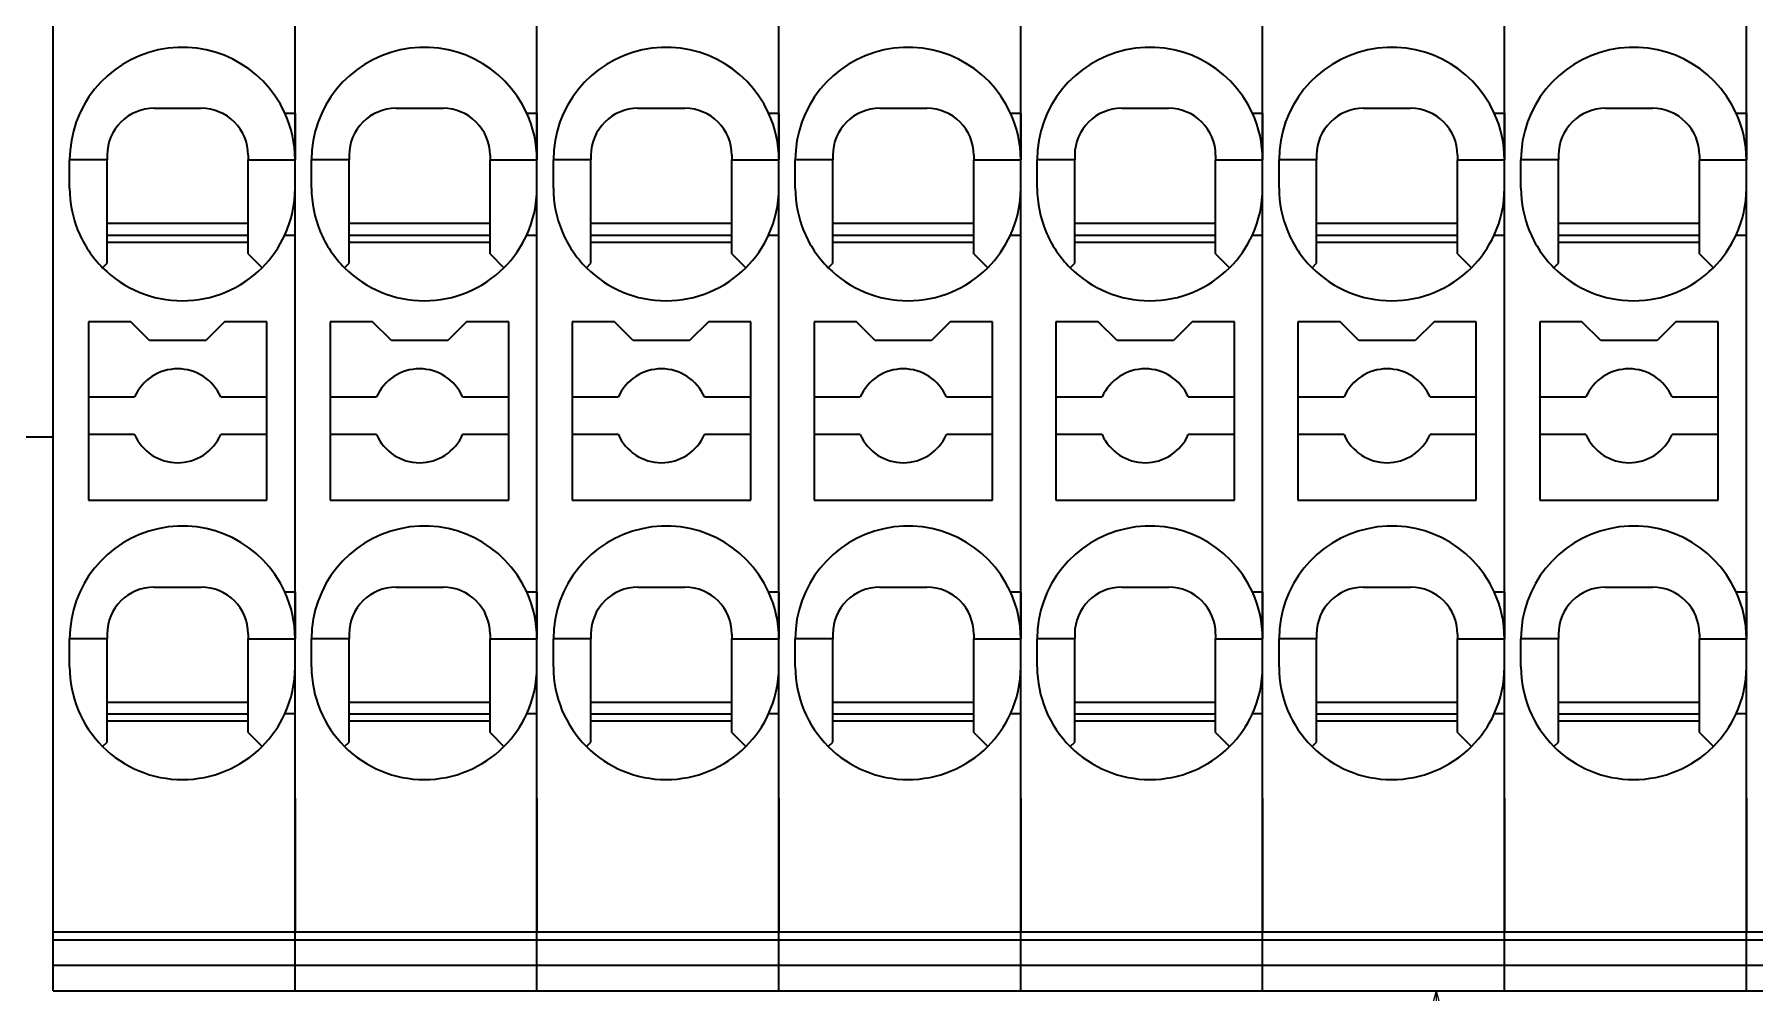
# Model space of a CAD drawing. Header units: millimetres. Extents: x 7 to 587, y 2 to 418.
# Drawn here: x 324.65 to 361.28, y 204.16 to 224.57 of the extents above; entities that cross this region are included whole.
import ezdxf

# ---------------------------------------------------------------- set-up
doc = ezdxf.new("R2010")
doc.units = ezdxf.units.MM
doc.layers.add('GR1_01', color=7, linetype='Continuous')
doc.layers.add('GR1_15', color=7, linetype='Continuous')

# ---------------------------------------------------------------- blocks, each defined once
blk = doc.blocks.new('BLKF088')
at = {"layer": 'GR1_01', "color": 3, "linetype": 'Continuous', "lineweight": 35}
for p, q in [((325.05, 216), (325.05, 264.6)), ((322.85, 216), (325.05, 216))]:
    blk.add_line(p, q, dxfattribs=at)
blk = doc.blocks.new('BLKF144')
at = {"layer": 'GR1_01', "color": 3, "linetype": 'Continuous', "lineweight": 35}
for p, q in [((361.1, 205.456), (361.1, 230.582)), ((361.1, 205.287), (361.1, 205.456)), ((361.1, 205.456), (366.25, 205.456)), ((361.1, 205.287), (366.25, 205.287)), ((361.1, 204.748), (361.1, 205.287)), ((361.1, 204.2), (361.1, 204.748)), ((361.1, 204.748), (366.25, 204.748)), ((361.1, 204.2), (366.25, 204.2))]:
    blk.add_line(p, q, dxfattribs=at)
blk = doc.blocks.new('BLKF145')
at = {"layer": 'GR1_01', "color": 3, "linetype": 'Continuous', "lineweight": 35}
for p, q in [((355.95, 205.456), (355.95, 230.582)), ((361.1, 222.9), (361.1, 230.582)), ((360.882, 222.9), (361.1, 222.9)), ((361.1, 222.9), (361.1, 221.9)), ((357.1, 222), (357.1, 221.9)), ((360.1, 222), (360.1, 221.9)), ((356.3, 221.3), (356.3, 221.9)), ((357.1, 221.9), (356.3, 221.9)), ((357.1, 220.55), (357.1, 221.9)), ((360.1, 221.9), (361.1, 221.9)), ((360.1, 220.55), (360.1, 221.9)), ((361.1, 221.3), (361.1, 221.9)), ((361.1, 220.3), (361.1, 221.3)), ((357.1, 220.55), (360.1, 220.55)), ((357.1, 220.3), (357.1, 220.55)), ((360.1, 220.3), (360.1, 220.55)), ((357.1, 220.3), (360.1, 220.3)), ((357.1, 220.15), (357.1, 220.3)), ((357.1, 219.7), (357.1, 220.15)), ((357.1, 220.15), (360.1, 220.15)), ((360.1, 220.15), (360.1, 220.3)), ((360.1, 219.9), (360.1, 220.15)), ((360.882, 220.3), (361.1, 220.3)), ((361.1, 212.7), (361.1, 220.3)), ((360.1, 219.9), (360.397, 219.603)), ((357.003, 219.603), (357.1, 219.7)), ((357.6, 218.45), (356.7, 218.45)), ((356.7, 218.45), (356.7, 216.85)), ((358, 218.05), (357.6, 218.45)), ((359.6, 218.45), (359.2, 218.05)), ((360.5, 218.45), (359.6, 218.45)), ((360.5, 216.85), (360.5, 218.45)), ((359.2, 218.05), (358, 218.05)), ((356.7, 216.85), (356.7, 216.05)), ((356.7, 216.85), (357.683, 216.85)), ((359.517, 216.85), (360.5, 216.85)), ((360.5, 216.05), (360.5, 216.85)), ((356.7, 216.05), (356.7, 214.65)), ((357.683, 216.05), (356.7, 216.05)), ((360.5, 216.05), (359.517, 216.05)), ((360.5, 214.65), (360.5, 216.05)), ((356.7, 214.65), (360.5, 214.65)), ((360.882, 212.7), (361.1, 212.7)), ((361.1, 212.7), (361.1, 211.7)), ((357.1, 211.7), (356.3, 211.7)), ((356.3, 211.1), (356.3, 211.7)), ((357.1, 211.8), (357.1, 211.7)), ((357.1, 210.35), (357.1, 211.7)), ((360.1, 211.8), (360.1, 211.7)), ((360.1, 211.7), (361.1, 211.7)), ((360.1, 210.35), (360.1, 211.7)), ((361.1, 211.1), (361.1, 211.7)), ((361.1, 210.1), (361.1, 211.1)), ((357.1, 210.1), (357.1, 210.35)), ((357.1, 210.35), (360.1, 210.35)), ((360.1, 210.1), (360.1, 210.35)), ((357.1, 210.1), (360.1, 210.1)), ((357.1, 209.95), (357.1, 210.1)), ((357.1, 209.95), (360.1, 209.95)), ((357.1, 209.5), (357.1, 209.95)), ((360.1, 209.95), (360.1, 210.1)), ((360.1, 209.7), (360.1, 209.95)), ((361.1, 210.1), (360.882, 210.1)), ((361.1, 208.3), (361.1, 210.1)), ((357.003, 209.403), (357.1, 209.5)), ((360.1, 209.7), (360.397, 209.403)), ((361.1, 208.3), (361.1, 205.456)), ((355.95, 205.287), (355.95, 205.456)), ((355.95, 205.456), (361.1, 205.456)), ((355.95, 205.287), (361.1, 205.287)), ((355.95, 204.748), (355.95, 205.287)), ((361.1, 205.287), (361.1, 205.456)), ((361.1, 204.748), (361.1, 205.287)), ((355.95, 204.2), (355.95, 204.748)), ((355.95, 204.748), (361.1, 204.748)), ((361.1, 204.2), (361.1, 204.748)), ((355.95, 204.2), (361.1, 204.2))]:
    blk.add_line(p, q, dxfattribs=at)
for centre, radius, start, end in [((358.7, 221.9), 2.4, 24.6243, 180), ((358.1, 222), 1, 90, 180), ((359.1, 222), 1, 0, 90), ((358.7, 221.9), 2.4, 0, 24.6243), ((358.7, 221.3), 2.4, 180, 202.5819), ((358.7, 221.3), 2.4, 335.3757, 0), ((358.7, 221.3), 2.4, 202.5819, 225), ((358.7, 221.3), 2.4, 315, 335.3757), ((358.7, 221.3), 2.4, 225, 315), ((358.6, 216.45), 1, 23.5782, 156.4218), ((358.6, 216.45), 1, 203.5782, 336.4218), ((358.7, 211.7), 2.4, 24.6243, 180), ((358.1, 211.8), 1, 90, 180), ((359.1, 211.8), 1, 0, 90), ((358.7, 211.7), 2.4, 0, 24.6243), ((358.7, 211.1), 2.4, 180, 225), ((358.7, 211.1), 2.4, 335.3757, 0), ((358.7, 211.1), 2.4, 315, 335.3757), ((358.7, 211.1), 2.4, 225, 315)]:
    blk.add_arc(centre, radius, start, end, dxfattribs=at)
for points, knots in [([(358.1, 223), (358.14, 223), (358.215, 223), (358.33, 223), (358.449, 223), (358.579, 223), (358.713, 223), (358.847, 223), (358.976, 223), (359.059, 223), (359.1, 223)], [0, 0, 0, 0, 0.120263, 0.223255, 0.346586, 0.477449, 0.613456, 0.74891, 0.878338, 1, 1, 1, 1]), ([(358.1, 212.8), (358.142, 212.8), (358.217, 212.8), (358.332, 212.8), (358.449, 212.8), (358.579, 212.8), (358.713, 212.8), (358.847, 212.8), (358.976, 212.8), (359.059, 212.8), (359.1, 212.8)], [0, 0, 0, 0, 0.127458, 0.223255, 0.346586, 0.477449, 0.613456, 0.74891, 0.878338, 1, 1, 1, 1])]:
    blk.add_open_spline(points, degree=3, knots=knots, dxfattribs=at)
blk = doc.blocks.new('BLKF146')
at = {"layer": 'GR1_01', "color": 3, "linetype": 'Continuous', "lineweight": 35}
for p, q in [((350.8, 205.456), (350.8, 230.582)), ((355.95, 222.9), (355.95, 230.582)), ((355.732, 222.9), (355.95, 222.9)), ((355.95, 222.9), (355.95, 221.9)), ((351.95, 222), (351.95, 221.9)), ((354.95, 222), (354.95, 221.9)), ((351.15, 221.3), (351.15, 221.9)), ((351.95, 221.9), (351.15, 221.9)), ((351.95, 220.55), (351.95, 221.9)), ((354.95, 221.9), (355.95, 221.9)), ((354.95, 220.55), (354.95, 221.9)), ((355.95, 221.3), (355.95, 221.9)), ((355.95, 220.3), (355.95, 221.3)), ((351.95, 220.55), (354.95, 220.55)), ((351.95, 220.3), (351.95, 220.55)), ((354.95, 220.3), (354.95, 220.55)), ((351.95, 220.3), (354.95, 220.3)), ((351.95, 220.15), (351.95, 220.3)), ((351.95, 219.7), (351.95, 220.15)), ((351.95, 220.15), (354.95, 220.15)), ((354.95, 220.15), (354.95, 220.3)), ((354.95, 219.9), (354.95, 220.15)), ((355.732, 220.3), (355.95, 220.3)), ((355.95, 212.7), (355.95, 220.3)), ((354.95, 219.9), (355.247, 219.603)), ((351.853, 219.603), (351.95, 219.7)), ((352.45, 218.45), (351.55, 218.45)), ((351.55, 218.45), (351.55, 216.85)), ((352.85, 218.05), (352.45, 218.45)), ((354.45, 218.45), (354.05, 218.05)), ((355.35, 218.45), (354.45, 218.45)), ((355.35, 216.85), (355.35, 218.45)), ((354.05, 218.05), (352.85, 218.05)), ((351.55, 216.85), (351.55, 216.05)), ((351.55, 216.85), (352.533, 216.85)), ((354.367, 216.85), (355.35, 216.85)), ((355.35, 216.05), (355.35, 216.85)), ((351.55, 216.05), (351.55, 214.65)), ((352.533, 216.05), (351.55, 216.05)), ((355.35, 216.05), (354.367, 216.05)), ((355.35, 214.65), (355.35, 216.05)), ((351.55, 214.65), (355.35, 214.65)), ((355.732, 212.7), (355.95, 212.7)), ((355.95, 212.7), (355.95, 211.7)), ((351.95, 211.7), (351.15, 211.7)), ((351.15, 211.1), (351.15, 211.7)), ((351.95, 211.8), (351.95, 211.7)), ((351.95, 210.35), (351.95, 211.7)), ((354.95, 211.8), (354.95, 211.7)), ((354.95, 211.7), (355.95, 211.7)), ((354.95, 210.35), (354.95, 211.7)), ((355.95, 211.1), (355.95, 211.7)), ((355.95, 210.1), (355.95, 211.1)), ((351.95, 210.1), (351.95, 210.35)), ((351.95, 210.35), (354.95, 210.35)), ((354.95, 210.1), (354.95, 210.35)), ((351.95, 210.1), (354.95, 210.1)), ((351.95, 209.95), (351.95, 210.1)), ((351.95, 209.95), (354.95, 209.95)), ((351.95, 209.5), (351.95, 209.95)), ((354.95, 209.95), (354.95, 210.1)), ((354.95, 209.7), (354.95, 209.95)), ((355.95, 210.1), (355.732, 210.1)), ((355.95, 208.3), (355.95, 210.1)), ((351.853, 209.403), (351.95, 209.5)), ((354.95, 209.7), (355.247, 209.403)), ((355.95, 208.3), (355.95, 205.456)), ((350.8, 205.287), (350.8, 205.456)), ((350.8, 205.456), (355.95, 205.456)), ((350.8, 205.287), (355.95, 205.287)), ((350.8, 204.748), (350.8, 205.287)), ((355.95, 205.287), (355.95, 205.456)), ((355.95, 204.748), (355.95, 205.287)), ((350.8, 204.2), (350.8, 204.748)), ((350.8, 204.748), (355.95, 204.748)), ((355.95, 204.2), (355.95, 204.748)), ((350.8, 204.2), (355.95, 204.2))]:
    blk.add_line(p, q, dxfattribs=at)
for centre, radius, start, end in [((353.55, 221.9), 2.4, 24.6243, 180), ((352.95, 222), 1, 90, 180), ((353.95, 222), 1, 0, 90), ((353.55, 221.9), 2.4, 0, 24.6243), ((353.55, 221.3), 2.4, 180, 202.5819), ((353.55, 221.3), 2.4, 335.3757, 0), ((353.55, 221.3), 2.4, 202.5819, 225), ((353.55, 221.3), 2.4, 315, 335.3757), ((353.55, 221.3), 2.4, 225, 315), ((353.45, 216.45), 1, 23.5782, 156.4218), ((353.45, 216.45), 1, 203.5782, 336.4218), ((353.55, 211.7), 2.4, 24.6243, 180), ((352.95, 211.8), 1, 90, 180), ((353.95, 211.8), 1, 0, 90), ((353.55, 211.7), 2.4, 0, 24.6243), ((353.55, 211.1), 2.4, 180, 225), ((353.55, 211.1), 2.4, 335.3757, 0), ((353.55, 211.1), 2.4, 315, 335.3757), ((353.55, 211.1), 2.4, 225, 315)]:
    blk.add_arc(centre, radius, start, end, dxfattribs=at)
for points, knots in [([(352.95, 223), (352.99, 223), (353.065, 223), (353.18, 223), (353.299, 223), (353.429, 223), (353.563, 223), (353.697, 223), (353.826, 223), (353.909, 223), (353.95, 223)], [0, 0, 0, 0, 0.120263, 0.223255, 0.346586, 0.477449, 0.613456, 0.74891, 0.878338, 1, 1, 1, 1]), ([(352.95, 212.8), (352.992, 212.8), (353.067, 212.8), (353.182, 212.8), (353.299, 212.8), (353.429, 212.8), (353.563, 212.8), (353.697, 212.8), (353.826, 212.8), (353.909, 212.8), (353.95, 212.8)], [0, 0, 0, 0, 0.127458, 0.223255, 0.346586, 0.477449, 0.613456, 0.74891, 0.878338, 1, 1, 1, 1])]:
    blk.add_open_spline(points, degree=3, knots=knots, dxfattribs=at)
blk = doc.blocks.new('BLKF147')
at = {"layer": 'GR1_01', "color": 3, "linetype": 'Continuous', "lineweight": 35}
for p, q in [((345.65, 205.456), (345.65, 230.582)), ((350.8, 222.9), (350.8, 230.582)), ((350.582, 222.9), (350.8, 222.9)), ((350.8, 222.9), (350.8, 221.9)), ((346.8, 222), (346.8, 221.9)), ((349.8, 222), (349.8, 221.9)), ((346, 221.3), (346, 221.9)), ((346.8, 221.9), (346, 221.9)), ((346.8, 220.55), (346.8, 221.9)), ((349.8, 221.9), (350.8, 221.9)), ((349.8, 220.55), (349.8, 221.9)), ((350.8, 221.3), (350.8, 221.9)), ((350.8, 220.3), (350.8, 221.3)), ((346.8, 220.55), (349.8, 220.55)), ((346.8, 220.3), (346.8, 220.55)), ((349.8, 220.3), (349.8, 220.55)), ((346.8, 220.3), (349.8, 220.3)), ((346.8, 220.15), (346.8, 220.3)), ((346.8, 219.7), (346.8, 220.15)), ((346.8, 220.15), (349.8, 220.15)), ((349.8, 220.15), (349.8, 220.3)), ((349.8, 219.9), (349.8, 220.15)), ((350.582, 220.3), (350.8, 220.3)), ((350.8, 212.7), (350.8, 220.3)), ((349.8, 219.9), (350.097, 219.603)), ((346.703, 219.603), (346.8, 219.7)), ((347.3, 218.45), (346.4, 218.45)), ((346.4, 218.45), (346.4, 216.85)), ((347.7, 218.05), (347.3, 218.45)), ((349.3, 218.45), (348.9, 218.05)), ((350.2, 218.45), (349.3, 218.45)), ((350.2, 216.85), (350.2, 218.45)), ((348.9, 218.05), (347.7, 218.05)), ((346.4, 216.85), (346.4, 216.05)), ((346.4, 216.85), (347.383, 216.85)), ((349.217, 216.85), (350.2, 216.85)), ((350.2, 216.05), (350.2, 216.85)), ((346.4, 216.05), (346.4, 214.65)), ((347.383, 216.05), (346.4, 216.05)), ((350.2, 216.05), (349.217, 216.05)), ((350.2, 214.65), (350.2, 216.05)), ((346.4, 214.65), (350.2, 214.65)), ((350.582, 212.7), (350.8, 212.7)), ((350.8, 212.7), (350.8, 211.7)), ((346.8, 211.7), (346, 211.7)), ((346, 211.1), (346, 211.7)), ((346.8, 211.8), (346.8, 211.7)), ((346.8, 210.35), (346.8, 211.7)), ((349.8, 211.8), (349.8, 211.7)), ((349.8, 211.7), (350.8, 211.7)), ((349.8, 210.35), (349.8, 211.7)), ((350.8, 211.1), (350.8, 211.7)), ((350.8, 210.1), (350.8, 211.1)), ((346.8, 210.1), (346.8, 210.35)), ((346.8, 210.35), (349.8, 210.35)), ((349.8, 210.1), (349.8, 210.35)), ((346.8, 210.1), (349.8, 210.1)), ((346.8, 209.95), (346.8, 210.1)), ((346.8, 209.95), (349.8, 209.95)), ((346.8, 209.5), (346.8, 209.95)), ((349.8, 209.95), (349.8, 210.1)), ((349.8, 209.7), (349.8, 209.95)), ((350.8, 210.1), (350.582, 210.1)), ((350.8, 208.3), (350.8, 210.1)), ((346.703, 209.403), (346.8, 209.5)), ((349.8, 209.7), (350.097, 209.403)), ((350.8, 208.3), (350.8, 205.456)), ((345.65, 205.287), (345.65, 205.456)), ((345.65, 205.456), (350.8, 205.456)), ((345.65, 205.287), (350.8, 205.287)), ((345.65, 204.748), (345.65, 205.287)), ((350.8, 205.287), (350.8, 205.456)), ((350.8, 204.748), (350.8, 205.287)), ((345.65, 204.2), (345.65, 204.748)), ((345.65, 204.748), (350.8, 204.748)), ((350.8, 204.2), (350.8, 204.748)), ((345.65, 204.2), (350.8, 204.2))]:
    blk.add_line(p, q, dxfattribs=at)
for centre, radius, start, end in [((348.4, 221.9), 2.4, 24.6243, 180), ((347.8, 222), 1, 90, 180), ((348.8, 222), 1, 0, 90), ((348.4, 221.9), 2.4, 0, 24.6243), ((348.4, 221.3), 2.4, 180, 202.5819), ((348.4, 221.3), 2.4, 335.3757, 0), ((348.4, 221.3), 2.4, 202.5819, 225), ((348.4, 221.3), 2.4, 315, 335.3757), ((348.4, 221.3), 2.4, 225, 315), ((348.3, 216.45), 1, 23.5782, 156.4218), ((348.3, 216.45), 1, 203.5782, 336.4218), ((348.4, 211.7), 2.4, 24.6243, 180), ((347.8, 211.8), 1, 90, 180), ((348.8, 211.8), 1, 0, 90), ((348.4, 211.7), 2.4, 0, 24.6243), ((348.4, 211.1), 2.4, 180, 225), ((348.4, 211.1), 2.4, 335.3757, 0), ((348.4, 211.1), 2.4, 315, 335.3757), ((348.4, 211.1), 2.4, 225, 315)]:
    blk.add_arc(centre, radius, start, end, dxfattribs=at)
for points, knots in [([(347.8, 223), (347.84, 223), (347.915, 223), (348.03, 223), (348.149, 223), (348.279, 223), (348.413, 223), (348.547, 223), (348.676, 223), (348.759, 223), (348.8, 223)], [0, 0, 0, 0, 0.120263, 0.223255, 0.346586, 0.477449, 0.613456, 0.74891, 0.878338, 1, 1, 1, 1]), ([(347.8, 212.8), (347.842, 212.8), (347.917, 212.8), (348.032, 212.8), (348.149, 212.8), (348.279, 212.8), (348.413, 212.8), (348.547, 212.8), (348.676, 212.8), (348.759, 212.8), (348.8, 212.8)], [0, 0, 0, 0, 0.127458, 0.223255, 0.346586, 0.477449, 0.613456, 0.74891, 0.878338, 1, 1, 1, 1])]:
    blk.add_open_spline(points, degree=3, knots=knots, dxfattribs=at)
blk = doc.blocks.new('BLKF148')
at = {"layer": 'GR1_01', "color": 3, "linetype": 'Continuous', "lineweight": 35}
for p, q in [((340.5, 205.456), (340.5, 230.582)), ((345.65, 222.9), (345.65, 230.582)), ((345.432, 222.9), (345.65, 222.9)), ((345.65, 222.9), (345.65, 221.9)), ((341.65, 222), (341.65, 221.9)), ((344.65, 222), (344.65, 221.9)), ((340.85, 221.3), (340.85, 221.9)), ((341.65, 221.9), (340.85, 221.9)), ((341.65, 220.55), (341.65, 221.9)), ((344.65, 221.9), (345.65, 221.9)), ((344.65, 220.55), (344.65, 221.9)), ((345.65, 221.3), (345.65, 221.9)), ((345.65, 220.3), (345.65, 221.3)), ((341.65, 220.55), (344.65, 220.55)), ((341.65, 220.3), (341.65, 220.55)), ((344.65, 220.3), (344.65, 220.55)), ((341.65, 220.3), (344.65, 220.3)), ((341.65, 220.15), (341.65, 220.3)), ((341.65, 219.7), (341.65, 220.15)), ((341.65, 220.15), (344.65, 220.15)), ((344.65, 220.15), (344.65, 220.3)), ((344.65, 219.9), (344.65, 220.15)), ((345.432, 220.3), (345.65, 220.3)), ((345.65, 212.7), (345.65, 220.3)), ((344.65, 219.9), (344.947, 219.603)), ((341.553, 219.603), (341.65, 219.7)), ((342.15, 218.45), (341.25, 218.45)), ((341.25, 218.45), (341.25, 216.85)), ((342.55, 218.05), (342.15, 218.45)), ((344.15, 218.45), (343.75, 218.05)), ((345.05, 218.45), (344.15, 218.45)), ((345.05, 216.85), (345.05, 218.45)), ((343.75, 218.05), (342.55, 218.05)), ((341.25, 216.85), (341.25, 216.05)), ((341.25, 216.85), (342.233, 216.85)), ((344.067, 216.85), (345.05, 216.85)), ((345.05, 216.05), (345.05, 216.85)), ((341.25, 216.05), (341.25, 214.65)), ((342.233, 216.05), (341.25, 216.05)), ((345.05, 216.05), (344.067, 216.05)), ((345.05, 214.65), (345.05, 216.05)), ((341.25, 214.65), (345.05, 214.65)), ((345.432, 212.7), (345.65, 212.7)), ((345.65, 212.7), (345.65, 211.7)), ((341.65, 211.7), (340.85, 211.7)), ((340.85, 211.1), (340.85, 211.7)), ((341.65, 211.8), (341.65, 211.7)), ((341.65, 210.35), (341.65, 211.7)), ((344.65, 211.8), (344.65, 211.7)), ((344.65, 211.7), (345.65, 211.7)), ((344.65, 210.35), (344.65, 211.7)), ((345.65, 211.1), (345.65, 211.7)), ((345.65, 210.1), (345.65, 211.1)), ((341.65, 210.1), (341.65, 210.35)), ((341.65, 210.35), (344.65, 210.35)), ((344.65, 210.1), (344.65, 210.35)), ((341.65, 210.1), (344.65, 210.1)), ((341.65, 209.95), (341.65, 210.1)), ((341.65, 209.95), (344.65, 209.95)), ((341.65, 209.5), (341.65, 209.95)), ((344.65, 209.95), (344.65, 210.1)), ((344.65, 209.7), (344.65, 209.95)), ((345.65, 210.1), (345.432, 210.1)), ((345.65, 208.3), (345.65, 210.1)), ((341.553, 209.403), (341.65, 209.5)), ((344.65, 209.7), (344.947, 209.403)), ((345.65, 208.3), (345.65, 205.456)), ((340.5, 205.287), (340.5, 205.456)), ((340.5, 205.456), (345.65, 205.456)), ((340.5, 205.287), (345.65, 205.287)), ((340.5, 204.748), (340.5, 205.287)), ((345.65, 205.287), (345.65, 205.456)), ((345.65, 204.748), (345.65, 205.287)), ((340.5, 204.2), (340.5, 204.748)), ((340.5, 204.748), (345.65, 204.748)), ((345.65, 204.2), (345.65, 204.748)), ((340.5, 204.2), (345.65, 204.2))]:
    blk.add_line(p, q, dxfattribs=at)
for centre, radius, start, end in [((343.25, 221.9), 2.4, 24.6243, 180), ((342.65, 222), 1, 90, 180), ((343.65, 222), 1, 0, 90), ((343.25, 221.9), 2.4, 0, 24.6243), ((343.25, 221.3), 2.4, 180, 202.5819), ((343.25, 221.3), 2.4, 335.3757, 0), ((343.25, 221.3), 2.4, 202.5819, 225), ((343.25, 221.3), 2.4, 315, 335.3757), ((343.25, 221.3), 2.4, 225, 315), ((343.15, 216.45), 1, 23.5782, 156.4218), ((343.15, 216.45), 1, 203.5782, 336.4218), ((343.25, 211.7), 2.4, 24.6243, 180), ((342.65, 211.8), 1, 90, 180), ((343.65, 211.8), 1, 0, 90), ((343.25, 211.7), 2.4, 0, 24.6243), ((343.25, 211.1), 2.4, 180, 225), ((343.25, 211.1), 2.4, 335.3757, 0), ((343.25, 211.1), 2.4, 315, 335.3757), ((343.25, 211.1), 2.4, 225, 315)]:
    blk.add_arc(centre, radius, start, end, dxfattribs=at)
for points, knots in [([(342.65, 223), (342.69, 223), (342.765, 223), (342.88, 223), (342.999, 223), (343.129, 223), (343.263, 223), (343.397, 223), (343.526, 223), (343.609, 223), (343.65, 223)], [0, 0, 0, 0, 0.120263, 0.223255, 0.346586, 0.477449, 0.613456, 0.74891, 0.878338, 1, 1, 1, 1]), ([(342.65, 212.8), (342.692, 212.8), (342.767, 212.8), (342.882, 212.8), (342.999, 212.8), (343.129, 212.8), (343.263, 212.8), (343.397, 212.8), (343.526, 212.8), (343.609, 212.8), (343.65, 212.8)], [0, 0, 0, 0, 0.127458, 0.223255, 0.346586, 0.477449, 0.613456, 0.74891, 0.878338, 1, 1, 1, 1])]:
    blk.add_open_spline(points, degree=3, knots=knots, dxfattribs=at)
blk = doc.blocks.new('BLKF149')
at = {"layer": 'GR1_01', "color": 3, "linetype": 'Continuous', "lineweight": 35}
for p, q in [((335.35, 205.456), (335.35, 230.582)), ((340.5, 222.9), (340.5, 230.582)), ((340.282, 222.9), (340.5, 222.9)), ((340.5, 222.9), (340.5, 221.9)), ((336.5, 222), (336.5, 221.9)), ((339.5, 222), (339.5, 221.9)), ((335.7, 221.3), (335.7, 221.9)), ((336.5, 221.9), (335.7, 221.9)), ((336.5, 220.55), (336.5, 221.9)), ((339.5, 221.9), (340.5, 221.9)), ((339.5, 220.55), (339.5, 221.9)), ((340.5, 221.3), (340.5, 221.9)), ((340.5, 220.3), (340.5, 221.3)), ((336.5, 220.55), (339.5, 220.55)), ((336.5, 220.3), (336.5, 220.55)), ((339.5, 220.3), (339.5, 220.55)), ((336.5, 220.3), (339.5, 220.3)), ((336.5, 220.15), (336.5, 220.3)), ((336.5, 219.7), (336.5, 220.15)), ((336.5, 220.15), (339.5, 220.15)), ((339.5, 220.15), (339.5, 220.3)), ((339.5, 219.9), (339.5, 220.15)), ((340.282, 220.3), (340.5, 220.3)), ((340.5, 212.7), (340.5, 220.3)), ((339.5, 219.9), (339.797, 219.603)), ((336.403, 219.603), (336.5, 219.7)), ((337, 218.45), (336.1, 218.45)), ((336.1, 218.45), (336.1, 216.85)), ((337.4, 218.05), (337, 218.45)), ((339, 218.45), (338.6, 218.05)), ((339.9, 218.45), (339, 218.45)), ((339.9, 216.85), (339.9, 218.45)), ((338.6, 218.05), (337.4, 218.05)), ((336.1, 216.85), (336.1, 216.05)), ((336.1, 216.85), (337.083, 216.85)), ((338.917, 216.85), (339.9, 216.85)), ((339.9, 216.05), (339.9, 216.85)), ((336.1, 216.05), (336.1, 214.65)), ((337.083, 216.05), (336.1, 216.05)), ((339.9, 216.05), (338.917, 216.05)), ((339.9, 214.65), (339.9, 216.05)), ((336.1, 214.65), (339.9, 214.65)), ((340.282, 212.7), (340.5, 212.7)), ((340.5, 212.7), (340.5, 211.7)), ((336.5, 211.7), (335.7, 211.7)), ((335.7, 211.1), (335.7, 211.7)), ((336.5, 211.8), (336.5, 211.7)), ((336.5, 210.35), (336.5, 211.7)), ((339.5, 211.8), (339.5, 211.7)), ((339.5, 211.7), (340.5, 211.7)), ((339.5, 210.35), (339.5, 211.7)), ((340.5, 211.1), (340.5, 211.7)), ((340.5, 210.1), (340.5, 211.1)), ((336.5, 210.1), (336.5, 210.35)), ((336.5, 210.35), (339.5, 210.35)), ((339.5, 210.1), (339.5, 210.35)), ((336.5, 210.1), (339.5, 210.1)), ((336.5, 209.95), (336.5, 210.1)), ((336.5, 209.95), (339.5, 209.95)), ((336.5, 209.5), (336.5, 209.95)), ((339.5, 209.95), (339.5, 210.1)), ((339.5, 209.7), (339.5, 209.95)), ((340.5, 210.1), (340.282, 210.1)), ((340.5, 208.3), (340.5, 210.1)), ((336.403, 209.403), (336.5, 209.5)), ((339.5, 209.7), (339.797, 209.403)), ((340.5, 208.3), (340.5, 205.456)), ((335.35, 205.287), (335.35, 205.456)), ((335.35, 205.456), (340.5, 205.456)), ((335.35, 205.287), (340.5, 205.287)), ((335.35, 204.748), (335.35, 205.287)), ((340.5, 205.287), (340.5, 205.456)), ((340.5, 204.748), (340.5, 205.287)), ((335.35, 204.2), (335.35, 204.748)), ((335.35, 204.748), (340.5, 204.748)), ((340.5, 204.2), (340.5, 204.748)), ((335.35, 204.2), (340.5, 204.2))]:
    blk.add_line(p, q, dxfattribs=at)
for centre, radius, start, end in [((338.1, 221.9), 2.4, 24.6243, 180), ((337.5, 222), 1, 90, 180), ((338.5, 222), 1, 0, 90), ((338.1, 221.9), 2.4, 0, 24.6243), ((338.1, 221.3), 2.4, 180, 202.5819), ((338.1, 221.3), 2.4, 335.3757, 0), ((338.1, 221.3), 2.4, 202.5819, 225), ((338.1, 221.3), 2.4, 315, 335.3757), ((338.1, 221.3), 2.4, 225, 315), ((338, 216.45), 1, 23.5782, 156.4218), ((338, 216.45), 1, 203.5782, 336.4218), ((338.1, 211.7), 2.4, 24.6243, 180), ((337.5, 211.8), 1, 90, 180), ((338.5, 211.8), 1, 0, 90), ((338.1, 211.7), 2.4, 0, 24.6243), ((338.1, 211.1), 2.4, 180, 225), ((338.1, 211.1), 2.4, 335.3757, 0), ((338.1, 211.1), 2.4, 315, 335.3757), ((338.1, 211.1), 2.4, 225, 315)]:
    blk.add_arc(centre, radius, start, end, dxfattribs=at)
for points, knots in [([(337.5, 223), (337.54, 223), (337.615, 223), (337.73, 223), (337.849, 223), (337.979, 223), (338.113, 223), (338.247, 223), (338.376, 223), (338.459, 223), (338.5, 223)], [0, 0, 0, 0, 0.120263, 0.223255, 0.346586, 0.477449, 0.613456, 0.74891, 0.878338, 1, 1, 1, 1]), ([(337.5, 212.8), (337.542, 212.8), (337.617, 212.8), (337.732, 212.8), (337.849, 212.8), (337.979, 212.8), (338.113, 212.8), (338.247, 212.8), (338.376, 212.8), (338.459, 212.8), (338.5, 212.8)], [0, 0, 0, 0, 0.127458, 0.223255, 0.346586, 0.477449, 0.613456, 0.74891, 0.878338, 1, 1, 1, 1])]:
    blk.add_open_spline(points, degree=3, knots=knots, dxfattribs=at)
blk = doc.blocks.new('BLKF150')
at = {"layer": 'GR1_01', "color": 3, "linetype": 'Continuous', "lineweight": 35}
for p, q in [((330.2, 205.456), (330.2, 230.582)), ((335.35, 222.9), (335.35, 230.582)), ((335.132, 222.9), (335.35, 222.9)), ((335.35, 222.9), (335.35, 221.9)), ((331.35, 222), (331.35, 221.9)), ((334.35, 222), (334.35, 221.9)), ((330.55, 221.3), (330.55, 221.9)), ((331.35, 221.9), (330.55, 221.9)), ((331.35, 220.55), (331.35, 221.9)), ((334.35, 221.9), (335.35, 221.9)), ((334.35, 220.55), (334.35, 221.9)), ((335.35, 221.3), (335.35, 221.9)), ((335.35, 220.3), (335.35, 221.3)), ((331.35, 220.55), (334.35, 220.55)), ((331.35, 220.3), (331.35, 220.55)), ((334.35, 220.3), (334.35, 220.55)), ((331.35, 220.3), (334.35, 220.3)), ((331.35, 220.15), (331.35, 220.3)), ((331.35, 219.7), (331.35, 220.15)), ((331.35, 220.15), (334.35, 220.15)), ((334.35, 220.15), (334.35, 220.3)), ((334.35, 219.9), (334.35, 220.15)), ((335.132, 220.3), (335.35, 220.3)), ((335.35, 212.7), (335.35, 220.3)), ((334.35, 219.9), (334.647, 219.603)), ((331.253, 219.603), (331.35, 219.7)), ((331.85, 218.45), (330.95, 218.45)), ((330.95, 218.45), (330.95, 216.85)), ((332.25, 218.05), (331.85, 218.45)), ((333.85, 218.45), (333.45, 218.05)), ((334.75, 218.45), (333.85, 218.45)), ((334.75, 216.85), (334.75, 218.45)), ((333.45, 218.05), (332.25, 218.05)), ((330.95, 216.85), (330.95, 216.05)), ((330.95, 216.85), (331.933, 216.85)), ((333.767, 216.85), (334.75, 216.85)), ((334.75, 216.05), (334.75, 216.85)), ((330.95, 216.05), (330.95, 214.65)), ((331.933, 216.05), (330.95, 216.05)), ((334.75, 216.05), (333.767, 216.05)), ((334.75, 214.65), (334.75, 216.05)), ((330.95, 214.65), (334.75, 214.65)), ((335.132, 212.7), (335.35, 212.7)), ((335.35, 212.7), (335.35, 211.7)), ((331.35, 211.7), (330.55, 211.7)), ((330.55, 211.1), (330.55, 211.7)), ((331.35, 211.8), (331.35, 211.7)), ((331.35, 210.35), (331.35, 211.7)), ((334.35, 211.8), (334.35, 211.7)), ((334.35, 211.7), (335.35, 211.7)), ((334.35, 210.35), (334.35, 211.7)), ((335.35, 211.1), (335.35, 211.7)), ((335.35, 210.1), (335.35, 211.1)), ((331.35, 210.1), (331.35, 210.35)), ((331.35, 210.35), (334.35, 210.35)), ((334.35, 210.1), (334.35, 210.35)), ((331.35, 210.1), (334.35, 210.1)), ((331.35, 209.95), (331.35, 210.1)), ((331.35, 209.95), (334.35, 209.95)), ((331.35, 209.5), (331.35, 209.95)), ((334.35, 209.95), (334.35, 210.1)), ((334.35, 209.7), (334.35, 209.95)), ((335.35, 210.1), (335.132, 210.1)), ((335.35, 208.3), (335.35, 210.1)), ((331.253, 209.403), (331.35, 209.5)), ((334.35, 209.7), (334.647, 209.403)), ((335.35, 208.3), (335.35, 205.456)), ((330.2, 205.287), (330.2, 205.456)), ((330.2, 205.456), (335.35, 205.456)), ((330.2, 205.287), (335.35, 205.287)), ((330.2, 204.748), (330.2, 205.287)), ((335.35, 205.287), (335.35, 205.456)), ((335.35, 204.748), (335.35, 205.287)), ((330.2, 204.2), (330.2, 204.748)), ((330.2, 204.748), (335.35, 204.748)), ((335.35, 204.2), (335.35, 204.748)), ((330.2, 204.2), (335.35, 204.2))]:
    blk.add_line(p, q, dxfattribs=at)
for centre, radius, start, end in [((332.95, 221.9), 2.4, 24.6243, 180), ((332.35, 222), 1, 90, 180), ((333.35, 222), 1, 0, 90), ((332.95, 221.9), 2.4, 0, 24.6243), ((332.95, 221.3), 2.4, 180, 202.5819), ((332.95, 221.3), 2.4, 335.3757, 0), ((332.95, 221.3), 2.4, 202.5819, 225), ((332.95, 221.3), 2.4, 315, 335.3757), ((332.95, 221.3), 2.4, 225, 315), ((332.85, 216.45), 1, 23.5782, 156.4218), ((332.85, 216.45), 1, 203.5782, 336.4218), ((332.95, 211.7), 2.4, 24.6243, 180), ((332.35, 211.8), 1, 90, 180), ((333.35, 211.8), 1, 0, 90), ((332.95, 211.7), 2.4, 0, 24.6243), ((332.95, 211.1), 2.4, 180, 225), ((332.95, 211.1), 2.4, 335.3757, 0), ((332.95, 211.1), 2.4, 315, 335.3757), ((332.95, 211.1), 2.4, 225, 315)]:
    blk.add_arc(centre, radius, start, end, dxfattribs=at)
for points, knots in [([(332.35, 223), (332.39, 223), (332.465, 223), (332.58, 223), (332.699, 223), (332.829, 223), (332.963, 223), (333.097, 223), (333.226, 223), (333.309, 223), (333.35, 223)], [0, 0, 0, 0, 0.120263, 0.223255, 0.346586, 0.477449, 0.613456, 0.74891, 0.878338, 1, 1, 1, 1]), ([(332.35, 212.8), (332.392, 212.8), (332.467, 212.8), (332.582, 212.8), (332.699, 212.8), (332.829, 212.8), (332.963, 212.8), (333.097, 212.8), (333.226, 212.8), (333.309, 212.8), (333.35, 212.8)], [0, 0, 0, 0, 0.127458, 0.223255, 0.346586, 0.477449, 0.613456, 0.74891, 0.878338, 1, 1, 1, 1])]:
    blk.add_open_spline(points, degree=3, knots=knots, dxfattribs=at)
blk = doc.blocks.new('BLKF151')
at = {"layer": 'GR1_01', "color": 3, "linetype": 'Continuous', "lineweight": 35}
for p, q in [((325.05, 205.456), (325.05, 230.582)), ((330.2, 222.9), (330.2, 230.582)), ((329.982, 222.9), (330.2, 222.9)), ((330.2, 222.9), (330.2, 221.9)), ((326.2, 222), (326.2, 221.9)), ((329.2, 222), (329.2, 221.9)), ((325.4, 221.3), (325.4, 221.9)), ((326.2, 221.9), (325.4, 221.9)), ((326.2, 220.55), (326.2, 221.9)), ((329.2, 221.9), (330.2, 221.9)), ((329.2, 220.55), (329.2, 221.9)), ((330.2, 221.3), (330.2, 221.9)), ((330.2, 220.3), (330.2, 221.3)), ((326.2, 220.55), (329.2, 220.55)), ((326.2, 220.3), (326.2, 220.55)), ((329.2, 220.3), (329.2, 220.55)), ((326.2, 220.3), (329.2, 220.3)), ((326.2, 220.15), (326.2, 220.3)), ((326.2, 219.7), (326.2, 220.15)), ((326.2, 220.15), (329.2, 220.15)), ((329.2, 220.15), (329.2, 220.3)), ((329.2, 219.9), (329.2, 220.15)), ((329.982, 220.3), (330.2, 220.3)), ((330.2, 212.7), (330.2, 220.3)), ((329.2, 219.9), (329.497, 219.603)), ((326.103, 219.603), (326.2, 219.7)), ((326.7, 218.45), (325.8, 218.45)), ((325.8, 218.45), (325.8, 216.85)), ((327.1, 218.05), (326.7, 218.45)), ((328.7, 218.45), (328.3, 218.05)), ((329.6, 218.45), (328.7, 218.45)), ((329.6, 216.85), (329.6, 218.45)), ((328.3, 218.05), (327.1, 218.05)), ((325.8, 216.85), (325.8, 216.05)), ((325.8, 216.85), (326.783, 216.85)), ((328.617, 216.85), (329.6, 216.85)), ((329.6, 216.05), (329.6, 216.85)), ((325.8, 216.05), (325.8, 214.65)), ((326.783, 216.05), (325.8, 216.05)), ((329.6, 216.05), (328.617, 216.05)), ((329.6, 214.65), (329.6, 216.05)), ((325.8, 214.65), (329.6, 214.65)), ((329.982, 212.7), (330.2, 212.7)), ((330.2, 212.7), (330.2, 211.7)), ((326.2, 211.7), (325.4, 211.7)), ((325.4, 211.1), (325.4, 211.7)), ((326.2, 211.8), (326.2, 211.7)), ((326.2, 210.35), (326.2, 211.7)), ((329.2, 211.8), (329.2, 211.7)), ((329.2, 211.7), (330.2, 211.7)), ((329.2, 210.35), (329.2, 211.7)), ((330.2, 211.1), (330.2, 211.7)), ((330.2, 210.1), (330.2, 211.1)), ((326.2, 210.1), (326.2, 210.35)), ((326.2, 210.35), (329.2, 210.35)), ((329.2, 210.1), (329.2, 210.35)), ((326.2, 210.1), (329.2, 210.1)), ((326.2, 209.95), (326.2, 210.1)), ((326.2, 209.95), (329.2, 209.95)), ((326.2, 209.5), (326.2, 209.95)), ((329.2, 209.95), (329.2, 210.1)), ((329.2, 209.7), (329.2, 209.95)), ((330.2, 210.1), (329.982, 210.1)), ((330.2, 208.3), (330.2, 210.1)), ((326.103, 209.403), (326.2, 209.5)), ((329.2, 209.7), (329.497, 209.403)), ((330.2, 208.3), (330.2, 205.456)), ((325.05, 205.287), (325.05, 205.456)), ((325.05, 205.456), (330.2, 205.456)), ((325.05, 205.287), (330.2, 205.287)), ((325.05, 204.748), (325.05, 205.287)), ((330.2, 205.287), (330.2, 205.456)), ((330.2, 204.748), (330.2, 205.287)), ((325.05, 204.2), (325.05, 204.748)), ((325.05, 204.748), (330.2, 204.748)), ((330.2, 204.2), (330.2, 204.748)), ((325.05, 204.2), (330.2, 204.2))]:
    blk.add_line(p, q, dxfattribs=at)
for centre, radius, start, end in [((327.8, 221.9), 2.4, 24.6243, 180), ((327.2, 222), 1, 90, 180), ((328.2, 222), 1, 0, 90), ((327.8, 221.9), 2.4, 0, 24.6243), ((327.8, 221.3), 2.4, 180, 202.5819), ((327.8, 221.3), 2.4, 335.3757, 0), ((327.8, 221.3), 2.4, 202.5819, 225), ((327.8, 221.3), 2.4, 315, 335.3757), ((327.8, 221.3), 2.4, 225, 315), ((327.7, 216.45), 1, 23.5782, 156.4218), ((327.7, 216.45), 1, 203.5782, 336.4218), ((327.8, 211.7), 2.4, 24.6243, 180), ((327.2, 211.8), 1, 90, 180), ((328.2, 211.8), 1, 0, 90), ((327.8, 211.7), 2.4, 0, 24.6243), ((327.8, 211.1), 2.4, 180, 225), ((327.8, 211.1), 2.4, 335.3757, 0), ((327.8, 211.1), 2.4, 315, 335.3757), ((327.8, 211.1), 2.4, 225, 315)]:
    blk.add_arc(centre, radius, start, end, dxfattribs=at)
for points, knots in [([(327.2, 223), (327.24, 223), (327.315, 223), (327.43, 223), (327.549, 223), (327.679, 223), (327.813, 223), (327.947, 223), (328.076, 223), (328.159, 223), (328.2, 223)], [0, 0, 0, 0, 0.120263, 0.223255, 0.346586, 0.477449, 0.613456, 0.74891, 0.878338, 1, 1, 1, 1]), ([(327.2, 212.8), (327.242, 212.8), (327.317, 212.8), (327.432, 212.8), (327.549, 212.8), (327.679, 212.8), (327.813, 212.8), (327.947, 212.8), (328.076, 212.8), (328.159, 212.8), (328.2, 212.8)], [0, 0, 0, 0, 0.127458, 0.223255, 0.346586, 0.477449, 0.613456, 0.74891, 0.878338, 1, 1, 1, 1])]:
    blk.add_open_spline(points, degree=3, knots=knots, dxfattribs=at)
blk = doc.blocks.new('BLKF141')
at = {"layer": 'GR1_01', "color": 3, "linetype": 'Continuous', "lineweight": 35}
for name in ['BLKF151', 'BLKF150', 'BLKF149', 'BLKF148', 'BLKF147', 'BLKF146', 'BLKF145', 'BLKF144']:
    blk.add_blockref(name, (0, 0), dxfattribs=at)
blk = doc.blocks.new('BLKF063')
at = {"layer": 'GR1_01', "color": 3, "linetype": 'Continuous', "lineweight": 35}
for name in ['BLKF088', 'BLKF141']:
    blk.add_blockref(name, (0, 0), dxfattribs=at)
blk = doc.blocks.new('FXTIP_ARROW_S')
at = {"color": 0, "linetype": 'Continuous', "lineweight": -2}
for q in [(-0.966, 0.259), (-1, 0), (-0.966, -0.259)]:
    blk.add_line((0, 0), q, dxfattribs=at)

msp = doc.modelspace()

# ---------------------------------------------------------------- linework, layer by layer
at = {"layer": 'GR1_15', "color": 4, "linetype": 'Continuous', "lineweight": 13}
msp.add_line((354.492, 204.2), (354.492, 195), dxfattribs=at)

# ---------------------------------------------------------------- block references
at = {"layer": 'GR1_01', "color": 3, "linetype": 'Continuous', "lineweight": 35}
msp.add_blockref('BLKF063', (0, 0), dxfattribs=at)
at = {"layer": 'GR1_15', "color": 4, "linetype": 'Continuous', "lineweight": 13, "xscale": 2, "yscale": 2, "rotation": 90}
msp.add_blockref('FXTIP_ARROW_S', (354.492, 204.2), dxfattribs=at)

doc.saveas('drawing.dxf')
